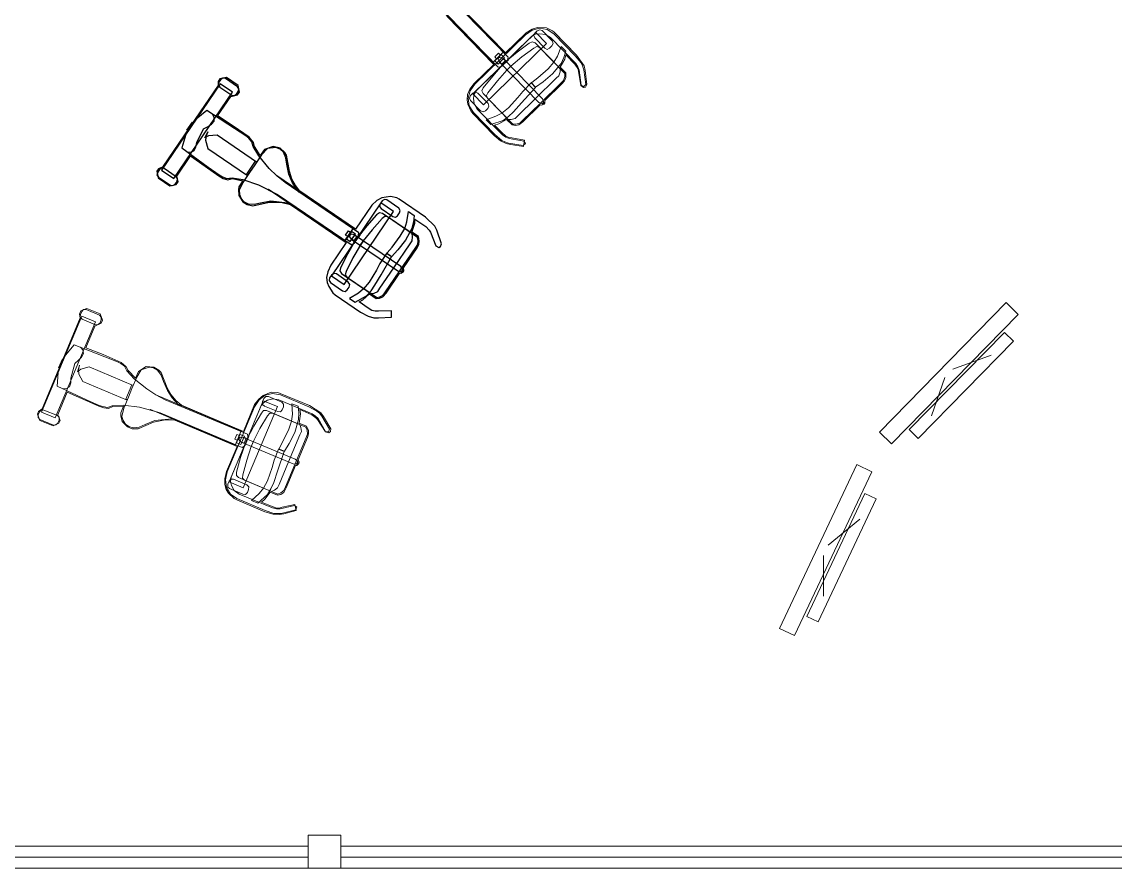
# Model space of a CAD drawing. Header units: millimetres. Extents: x 217.8 to 250.3, y 155.3 to 171.1.
# Drawn here: x 228.604 to 233.594, y 155.954 to 159.817 of the extents above; entities that cross this region are included whole.
import ezdxf

# ---------------------------------------------------------------- set-up
doc = ezdxf.new("R2010")
doc.units = ezdxf.units.MM
doc.layers.add('ARREDI_attrezzature', color=175, linetype='Continuous')
for name, color, linetype, lineweight in [('ATTREZZI', 175, 'Continuous', 0), ('MURATURA_sezioni', 5, 'Continuous', 18), ('PROIEZIONI_finissime', 251, 'Continuous', 0), ('VETRATE', 171, 'Continuous', 9)]:
    doc.layers.add(name, color=color, linetype=linetype, lineweight=lineweight)

msp = doc.modelspace()

# ---------------------------------------------------------------- linework, layer by layer
at = {"layer": 'ARREDI_attrezzature'}
for p, q in [((229.508, 159.5571), (229.4994, 159.5445)), ((229.5115, 159.5532), (229.5036, 159.5416)), ((229.538, 159.5628), (229.508, 159.5571)), ((229.5211, 159.5605), (229.5115, 159.5532)), ((229.5334, 159.5582), (229.5211, 159.5605)), ((229.5881, 159.521), (229.5334, 159.5582)), ((229.5917, 159.5262), (229.538, 159.5628)), ((229.5088, 159.5334), (229.2412, 159.1405)), ((229.4992, 159.5261), (229.3946, 159.3726)), ((229.4994, 159.5445), (229.4992, 159.5261)), ((229.5036, 159.5416), (229.5003, 159.53)), ((229.5003, 159.53), (229.5069, 159.5193)), ((229.5069, 159.5193), (229.5616, 159.4821)), ((229.5645, 159.4955), (229.5088, 159.5334)), ((229.5936, 159.511), (229.5881, 159.521)), ((229.5914, 159.4987), (229.5936, 159.511)), ((229.5974, 159.4962), (229.5917, 159.5262)), ((229.2969, 159.1025), (229.5645, 159.4955)), ((229.4971, 159.3874), (229.5573, 159.4758)), ((229.5573, 159.4758), (229.5888, 159.4836)), ((229.5616, 159.4821), (229.5729, 159.4806)), ((229.5729, 159.4806), (229.5835, 159.4872)), ((229.5835, 159.4872), (229.5914, 159.4987)), ((229.5888, 159.4836), (229.5974, 159.4962)), ((229.4476, 159.4119), (229.3992, 159.3725)), ((229.5738, 159.3306), (229.4476, 159.4119)), ((229.3946, 159.3726), (229.3462, 159.3014)), ((229.3828, 159.3597), (229.3515, 159.3024)), ((229.3992, 159.3725), (229.3564, 159.3232)), ((229.3564, 159.3232), (229.3828, 159.3597)), ((229.4696, 159.3493), (229.4814, 159.3643)), ((229.4819, 159.3809), (229.4736, 159.3958)), ((229.4814, 159.3643), (229.4819, 159.3809)), ((229.569, 159.3415), (229.4971, 159.3874)), ((229.3515, 159.3024), (229.3336, 159.2423)), ((229.4023, 159.2663), (229.4336, 159.3281)), ((229.4336, 159.3281), (229.4514, 159.3385)), ((229.4382, 159.2875), (229.4526, 159.3152)), ((229.4526, 159.3152), (229.4443, 159.2962)), ((229.4514, 159.3385), (229.4696, 159.3493)), ((229.6419, 159.2904), (229.569, 159.3415)), ((229.6261, 159.2965), (229.5738, 159.3306)), ((229.3462, 159.3014), (229.2459, 159.1542)), ((229.3982, 159.2445), (229.4023, 159.2663)), ((229.4556, 159.2972), (229.4382, 159.2875)), ((229.4443, 159.2962), (229.4416, 159.2765)), ((229.4416, 159.2765), (229.4532, 159.2393)), ((229.4955, 159.2992), (229.4556, 159.2972)), ((229.6753, 159.1767), (229.4955, 159.2992)), ((229.6401, 159.2854), (229.6261, 159.2965)), ((229.654, 159.2698), (229.6401, 159.2854)), ((229.6611, 159.2665), (229.6419, 159.2904)), ((229.6591, 159.2478), (229.654, 159.2698)), ((229.6655, 159.2481), (229.6611, 159.2665)), ((229.3104, 159.1133), (229.3735, 159.2059)), ((229.3336, 159.2423), (229.4538, 159.1543)), ((229.3581, 159.224), (229.374, 159.2225)), ((229.3735, 159.2059), (229.5024, 159.1149)), ((229.374, 159.2225), (229.3885, 159.228)), ((229.3885, 159.228), (229.3982, 159.2445)), ((229.4532, 159.2393), (229.6341, 159.1161)), ((229.6855, 159.2052), (229.6591, 159.2478)), ((229.6915, 159.2073), (229.6655, 159.2481)), ((229.6983, 159.2104), (229.6667, 159.1641)), ((229.7329, 159.1483), (229.6855, 159.2052)), ((229.7112, 159.2339), (229.6915, 159.2073)), ((229.725, 159.2383), (229.6983, 159.2104)), ((229.7505, 159.2487), (229.7112, 159.2339)), ((229.7635, 159.2429), (229.725, 159.2383)), ((229.7833, 159.2402), (229.7505, 159.2487)), ((229.7822, 159.2364), (229.7635, 159.2429)), ((229.7975, 159.2228), (229.7822, 159.2364)), ((229.8042, 159.2213), (229.7833, 159.2402)), ((229.8089, 159.1966), (229.7975, 159.2228)), ((229.8112, 159.2089), (229.8042, 159.2213)), ((229.8252, 159.1346), (229.8112, 159.2089)), ((229.2459, 159.1542), (229.2282, 159.1463)), ((229.4538, 159.1543), (229.5046, 159.1181)), ((229.669, 159.181), (229.6292, 159.1225)), ((229.6667, 159.1641), (229.6427, 159.1287)), ((229.6753, 159.1767), (229.669, 159.181)), ((229.8136, 159.1672), (229.8089, 159.1966)), ((229.823, 159.1223), (229.8136, 159.1672)), ((229.2282, 159.1463), (229.2203, 159.1347)), ((229.2203, 159.1347), (229.226, 159.1047)), ((229.2238, 159.1308), (229.2205, 159.1192)), ((229.2205, 159.1192), (229.2271, 159.1085)), ((229.2324, 159.1434), (229.2238, 159.1308)), ((229.226, 159.1047), (229.2796, 159.0681)), ((229.2271, 159.1085), (229.2818, 159.0713)), ((229.242, 159.1507), (229.2324, 159.1434)), ((229.2412, 159.1405), (229.2969, 159.1025)), ((229.2536, 159.1474), (229.242, 159.1507)), ((229.3083, 159.1102), (229.2536, 159.1474)), ((229.3146, 159.1013), (229.3083, 159.1102)), ((229.3165, 159.0861), (229.3104, 159.1133)), ((229.5024, 159.1149), (229.5231, 159.1024)), ((229.5046, 159.1181), (229.52, 159.1091)), ((229.52, 159.1091), (229.5397, 159.1019)), ((229.5397, 159.1019), (229.563, 159.1045)), ((229.563, 159.1045), (229.612, 159.0973)), ((229.6427, 159.1287), (229.6119, 159.0835)), ((229.6292, 159.1225), (229.6355, 159.1182)), ((229.7679, 159.1137), (229.7329, 159.1483)), ((229.8057, 159.0833), (229.7679, 159.1137)), ((230.1173, 158.8757), (229.7679, 159.1137)), ((229.77, 159.1123), (229.7679, 159.1137)), ((229.7699, 159.1121), (229.77, 159.1123)), ((229.8382, 159.0858), (229.823, 159.1223)), ((229.8365, 159.0992), (229.8252, 159.1346)), ((229.2796, 159.0681), (229.3086, 159.0745)), ((229.2818, 159.0713), (229.2931, 159.0698)), ((229.2931, 159.0698), (229.3037, 159.0764)), ((229.3037, 159.0764), (229.3123, 159.089)), ((229.3086, 159.0745), (229.3165, 159.0861)), ((229.3123, 159.089), (229.3146, 159.1013)), ((229.5231, 159.1024), (229.5435, 159.0962)), ((229.5435, 159.0962), (229.5655, 159.1013)), ((229.5655, 159.1013), (229.613, 159.092)), ((229.5944, 159.0646), (229.5922, 159.0523)), ((229.613, 159.092), (229.5944, 159.0646)), ((229.6119, 159.0835), (229.5956, 159.0484)), ((229.612, 159.0973), (229.6834, 159.0733)), ((229.6834, 159.0733), (229.7705, 159.0293)), ((229.7287, 159.0516), (229.7302, 159.0537)), ((229.7302, 159.0537), (230.0775, 158.8172)), ((230.1415, 158.8547), (229.8057, 159.0833)), ((229.8521, 159.0701), (229.8365, 159.0992)), ((229.8583, 159.0521), (229.8382, 159.0858)), ((229.8727, 159.0438), (229.8521, 159.0701)), ((229.5922, 159.0523), (229.5936, 159.0251)), ((229.5936, 159.0251), (229.6121, 158.9956)), ((229.5956, 159.0484), (229.5976, 159.0286)), ((229.5976, 159.0286), (229.6055, 159.0109)), ((229.6055, 159.0109), (229.6184, 158.9959)), ((229.7705, 159.0293), (230.1063, 158.8007)), ((229.8693, 159.04), (229.8583, 159.0521)), ((230.1265, 158.8711), (229.8727, 159.0438)), ((230.2468, 159.0138), (230.2245, 159.0014)), ((230.2868, 159.0205), (230.2468, 159.0138)), ((230.2584, 159.006), (230.2477, 158.9994)), ((230.2697, 159.0044), (230.2584, 159.006)), ((230.3243, 158.9672), (230.2697, 159.0044)), ((230.3156, 159.0132), (230.2868, 159.0205)), ((230.3258, 159.0078), (230.3156, 159.0132)), ((230.4457, 158.9261), (230.3258, 159.0078)), ((229.6121, 158.9956), (229.6317, 158.9838)), ((229.6184, 158.9959), (229.6367, 158.9866)), ((229.6317, 158.9838), (229.6585, 158.9779)), ((229.6367, 158.9866), (229.6645, 158.9845)), ((229.6585, 158.9779), (229.7324, 158.9937)), ((229.6645, 158.9845), (229.6935, 158.9909)), ((229.6935, 158.9909), (229.7395, 158.9996)), ((229.7324, 158.9937), (229.7864, 158.9939)), ((229.7395, 158.9996), (229.817, 158.9915)), ((229.7864, 158.9939), (229.8297, 158.9829)), ((229.817, 158.9915), (229.8374, 158.9837)), ((229.8297, 158.9829), (230.0845, 158.8094)), ((230.2431, 158.9902), (230.017, 158.6583)), ((230.201, 158.9804), (230.1265, 158.8711)), ((230.2245, 159.0014), (230.201, 158.9804)), ((230.2391, 158.9867), (230.2369, 158.9744)), ((230.2369, 158.9744), (230.2432, 158.9655)), ((230.2477, 158.9994), (230.2391, 158.9867)), ((230.3009, 158.9508), (230.2431, 158.9902)), ((230.2432, 158.9655), (230.2978, 158.9283)), ((230.3309, 158.9565), (230.3243, 158.9672)), ((230.3277, 158.9449), (230.3309, 158.9565)), ((230.0748, 158.6189), (230.3009, 158.9508)), ((230.2231, 158.9361), (230.1778, 158.8854)), ((230.2483, 158.9189), (230.203, 158.8682)), ((230.2359, 158.9458), (230.2231, 158.9361)), ((230.2493, 158.9429), (230.2359, 158.9458)), ((230.2611, 158.9287), (230.2483, 158.9189)), ((230.3849, 158.8505), (230.2493, 158.9429)), ((230.2735, 158.9264), (230.2611, 158.9287)), ((230.4102, 158.8333), (230.2735, 158.9264)), ((230.2978, 158.9283), (230.3095, 158.925)), ((230.3095, 158.925), (230.3191, 158.9323)), ((230.3191, 158.9323), (230.3277, 158.9449)), ((230.3513, 158.8734), (230.3611, 158.9037)), ((230.3611, 158.9037), (230.3686, 158.9509)), ((230.3686, 158.9509), (230.3939, 158.9337)), ((230.3939, 158.9337), (230.3915, 158.903)), ((230.3971, 158.8976), (230.398, 158.917)), ((230.398, 158.917), (230.4474, 158.8834)), ((230.4894, 158.884), (230.4457, 158.9261)), ((230.0775, 158.8172), (230.1173, 158.8757)), ((230.0813, 158.8438), (230.0946, 158.8634)), ((230.1051, 158.8562), (230.0851, 158.8268)), ((230.1083, 158.8608), (230.0918, 158.8366)), ((230.0946, 158.8634), (230.1051, 158.8562)), ((230.1262, 158.8486), (230.1083, 158.8608)), ((230.1778, 158.8854), (230.137, 158.8346)), ((230.141, 158.8427), (230.1415, 158.8547)), ((230.203, 158.8682), (230.1623, 158.8174)), ((230.3312, 158.8394), (230.3513, 158.8734)), ((230.3841, 158.8741), (230.355, 158.8201)), ((230.3836, 158.8575), (230.3971, 158.8976)), ((230.4141, 158.8368), (230.3836, 158.8575)), ((230.3915, 158.903), (230.3841, 158.8741)), ((230.4474, 158.8834), (230.4634, 158.8663)), ((230.4634, 158.8663), (230.469, 158.8563)), ((230.469, 158.8563), (230.4927, 158.794)), ((230.4984, 158.8656), (230.4894, 158.884)), ((230.5193, 158.8036), (230.4984, 158.8656)), ((230.0845, 158.8094), (230.0143, 158.7063)), ((230.0918, 158.8366), (230.0813, 158.8438)), ((230.0851, 158.8268), (230.103, 158.8146)), ((230.1223, 158.8129), (230.09, 158.7564)), ((230.0958, 158.8396), (230.1025, 158.8494)), ((230.1072, 158.8473), (230.0958, 158.8396)), ((230.1025, 158.8494), (230.0996, 158.8361)), ((230.0996, 158.8361), (230.1072, 158.8247)), ((230.103, 158.8146), (230.123, 158.844)), ((230.1063, 158.8007), (230.1166, 158.8045)), ((230.1205, 158.8443), (230.1072, 158.8473)), ((230.1072, 158.8247), (230.3196, 158.68)), ((230.1097, 158.8244), (230.1262, 158.8486)), ((230.1192, 158.818), (230.1097, 158.8244)), ((230.1166, 158.8045), (230.1222, 158.8083)), ((230.1325, 158.8376), (230.1192, 158.818)), ((230.1198, 158.8094), (230.1395, 158.8381)), ((230.137, 158.8346), (230.1198, 158.8094)), ((230.333, 158.6996), (230.1205, 158.8443)), ((230.1222, 158.8083), (230.1459, 158.843)), ((230.1395, 158.8381), (230.1223, 158.8129)), ((230.123, 158.844), (230.1325, 158.8376)), ((230.1459, 158.843), (230.1406, 158.8353)), ((230.1406, 158.8353), (230.141, 158.8427)), ((230.1451, 158.7922), (230.1647, 158.8209)), ((230.1623, 158.8174), (230.1451, 158.7922)), ((230.1647, 158.8209), (230.1475, 158.7957)), ((230.294, 158.7893), (230.3312, 158.8394)), ((230.3011, 158.6936), (230.3764, 158.804)), ((230.355, 158.8201), (230.3203, 158.776)), ((230.3764, 158.804), (230.3857, 158.8176)), ((230.3876, 158.8363), (230.3849, 158.8505)), ((230.3857, 158.8176), (230.3876, 158.8363)), ((230.4129, 158.8191), (230.4102, 158.8333)), ((230.4109, 158.8005), (230.4129, 158.8191)), ((230.4181, 158.8156), (230.4141, 158.8368)), ((230.4155, 158.8004), (230.4181, 158.8156)), ((230.5153, 158.7909), (230.5193, 158.8036)), ((230.09, 158.7564), (230.0586, 158.6946)), ((230.1475, 158.7957), (230.1152, 158.7392)), ((230.2679, 158.7599), (230.2381, 158.714)), ((230.2675, 158.7617), (230.2708, 158.762)), ((230.2917, 158.7452), (230.2675, 158.7617)), ((230.291, 158.7441), (230.2679, 158.7599)), ((230.2708, 158.762), (230.294, 158.7893)), ((230.3203, 158.776), (230.2917, 158.7452)), ((230.3264, 158.6764), (230.4016, 158.7868)), ((230.346, 158.6938), (230.4083, 158.7853)), ((230.4016, 158.7868), (230.4109, 158.8005)), ((230.4083, 158.7853), (230.4155, 158.8004)), ((230.4927, 158.794), (230.5068, 158.7875)), ((230.5068, 158.7875), (230.5153, 158.7909)), ((230.0143, 158.7063), (229.9999, 158.6761)), ((230.1152, 158.7392), (230.0839, 158.6774)), ((230.2381, 158.714), (230.2219, 158.6834)), ((230.2432, 158.6627), (230.291, 158.7441)), ((229.9999, 158.6761), (229.9947, 158.6504)), ((230.0174, 158.6611), (230.0088, 158.6485)), ((230.017, 158.6583), (230.0748, 158.6189)), ((230.028, 158.6677), (230.0174, 158.6611)), ((230.0393, 158.6662), (230.028, 158.6677)), ((230.094, 158.629), (230.0393, 158.6662)), ((230.0586, 158.6946), (230.055, 158.6802)), ((230.055, 158.6802), (230.0626, 158.6688)), ((230.0626, 158.6688), (230.1983, 158.5764)), ((230.0839, 158.6774), (230.0802, 158.663)), ((230.0802, 158.663), (230.0868, 158.6523)), ((230.2219, 158.6834), (230.1893, 158.6287)), ((230.2156, 158.6154), (230.2432, 158.6627)), ((230.2384, 158.6014), (230.3011, 158.6936)), ((230.2636, 158.5842), (230.3264, 158.6764)), ((230.2664, 158.5792), (230.3287, 158.6707)), ((230.3196, 158.68), (230.333, 158.677)), ((230.3287, 158.6707), (230.3344, 158.6699)), ((230.3406, 158.6882), (230.333, 158.6996)), ((230.333, 158.677), (230.3444, 158.6847)), ((230.3344, 158.6699), (230.3457, 158.6776)), ((230.3376, 158.6749), (230.3406, 158.6882)), ((230.3444, 158.6847), (230.3376, 158.6749)), ((230.3454, 158.6772), (230.3472, 158.6822)), ((230.3457, 158.6776), (230.3454, 158.6772)), ((230.3472, 158.6822), (230.346, 158.6938)), ((229.9947, 158.6504), (229.9973, 158.6271)), ((229.9973, 158.6271), (230.0045, 158.6083)), ((230.0045, 158.6083), (230.0236, 158.5799)), ((230.0088, 158.6485), (230.0065, 158.6362)), ((230.0065, 158.6362), (230.0128, 158.6273)), ((230.0128, 158.6273), (230.0675, 158.59)), ((230.0868, 158.6523), (230.2235, 158.5592)), ((230.0887, 158.5941), (230.0973, 158.6067)), ((230.1006, 158.6183), (230.094, 158.629)), ((230.0973, 158.6067), (230.1006, 158.6183)), ((230.1893, 158.6287), (230.1639, 158.5983)), ((230.1977, 158.5891), (230.2156, 158.6154)), ((230.0236, 158.5799), (230.0345, 158.571)), ((230.0345, 158.571), (230.1501, 158.4922)), ((230.0675, 158.59), (230.0791, 158.5868)), ((230.0791, 158.5868), (230.0887, 158.5941)), ((230.1401, 158.5791), (230.0999, 158.5541)), ((230.0999, 158.5541), (230.1252, 158.5369)), ((230.1252, 158.5369), (230.1763, 158.5667)), ((230.1639, 158.5983), (230.1401, 158.5791)), ((230.1606, 158.5482), (230.1912, 158.575)), ((230.1763, 158.5667), (230.1977, 158.5891)), ((230.1912, 158.575), (230.2206, 158.555)), ((230.1983, 158.5764), (230.2124, 158.5791)), ((230.2124, 158.5791), (230.2284, 158.5867)), ((230.2206, 158.555), (230.2362, 158.5552)), ((230.2235, 158.5592), (230.2376, 158.5619)), ((230.2284, 158.5867), (230.2384, 158.6014)), ((230.2362, 158.5552), (230.2514, 158.5617)), ((230.2376, 158.5619), (230.2536, 158.5695)), ((230.2514, 158.5617), (230.2664, 158.5792)), ((230.2536, 158.5695), (230.2636, 158.5842)), ((230.1432, 158.5385), (230.1606, 158.5482)), ((230.1842, 158.5105), (230.1432, 158.5385)), ((230.2017, 158.5001), (230.1842, 158.5105)), ((230.1501, 158.4922), (230.1838, 158.4738)), ((230.1838, 158.4738), (230.2109, 158.4661)), ((230.2172, 158.4957), (230.2017, 158.5001)), ((230.2109, 158.4661), (230.2321, 158.4656)), ((230.2317, 158.4966), (230.2172, 158.4957)), ((230.291, 158.4978), (230.2317, 158.4966)), ((230.2321, 158.4656), (230.2911, 158.4685)), ((230.2911, 158.4685), (230.291, 158.4978))]:
    msp.add_line(p, q, dxfattribs=at)
at = {"layer": 'ATTREZZI'}
for p, q in [((230.8037, 159.6814), (230.5085, 159.984)), ((230.4597, 159.9328), (230.7531, 159.6319)), ((230.8232, 159.6559), (230.5396, 159.9468)), ((230.4943, 159.9008), (230.778, 159.61)), ((230.8117, 159.675), (230.5974, 159.8947)), ((230.5431, 159.8435), (230.7583, 159.6229)), ((230.9497, 159.7686), (230.6621, 159.4882)), ((230.9028, 159.7584), (230.6717, 159.5331)), ((230.6785, 159.5042), (230.9324, 159.7517)), ((230.9065, 159.7673), (230.8117, 159.675)), ((230.9336, 159.7796), (230.9028, 159.7584)), ((230.9337, 159.7832), (230.9065, 159.7673)), ((230.9324, 159.7517), (230.9487, 159.7605)), ((230.9679, 159.7881), (230.9336, 159.7796)), ((230.9581, 159.791), (230.9337, 159.7832)), ((230.9452, 159.7659), (230.9405, 159.7543)), ((230.9405, 159.7543), (230.9449, 159.7443)), ((230.9561, 159.7766), (230.9452, 159.7659)), ((230.9487, 159.7605), (230.9676, 159.7629)), ((230.9985, 159.7185), (230.9497, 159.7686)), ((230.9679, 159.7809), (230.9561, 159.7766)), ((230.9986, 159.7895), (230.9581, 159.791)), ((230.9676, 159.7629), (230.9937, 159.7599)), ((231.0021, 159.7823), (230.9679, 159.7881)), ((230.9786, 159.7772), (230.9679, 159.7809)), ((231.0248, 159.7298), (230.9786, 159.7772)), ((230.9937, 159.7599), (231.0169, 159.7452)), ((231.0254, 159.7766), (230.9986, 159.7895)), ((231.0324, 159.7621), (231.0021, 159.7823)), ((231.0343, 159.7693), (231.0254, 159.7766)), ((231.1301, 159.6619), (231.0324, 159.7621)), ((231.1355, 159.6654), (231.0343, 159.7693)), ((230.711, 159.4381), (230.9985, 159.7185)), ((230.9194, 159.7195), (230.8649, 159.6788)), ((230.9339, 159.7265), (230.9194, 159.7195)), ((230.9464, 159.7209), (230.9339, 159.7265)), ((230.9552, 159.7046), (230.9407, 159.6976)), ((230.9449, 159.7443), (230.9911, 159.697)), ((231.061, 159.6034), (230.9464, 159.7209)), ((230.9668, 159.7), (230.9552, 159.7046)), ((231.0127, 159.6967), (231.0236, 159.7073)), ((231.0169, 159.7452), (231.1323, 159.6268)), ((231.0236, 159.7073), (231.0291, 159.7181)), ((231.0291, 159.7181), (231.0248, 159.7298)), ((231.0482, 159.6602), (231.065, 159.705)), ((231.065, 159.705), (231.0863, 159.6832)), ((230.7531, 159.6319), (230.8037, 159.6814)), ((230.7621, 159.6572), (230.779, 159.6738)), ((230.7709, 159.6481), (230.7621, 159.6572)), ((230.7879, 159.6647), (230.7624, 159.6398)), ((230.7919, 159.6685), (230.7709, 159.6481)), ((230.7754, 159.6502), (230.784, 159.6585)), ((230.7881, 159.6555), (230.7754, 159.6502)), ((230.784, 159.6585), (230.7784, 159.646)), ((230.779, 159.6738), (230.7879, 159.6647)), ((230.786, 159.6326), (230.807, 159.653)), ((230.8006, 159.6499), (230.7881, 159.6555)), ((230.807, 159.653), (230.7919, 159.6685)), ((230.8649, 159.6788), (230.8149, 159.6371)), ((230.8203, 159.6443), (230.8232, 159.6559)), ((230.8862, 159.6569), (230.8362, 159.6153)), ((230.9407, 159.6976), (230.8862, 159.6569)), ((231.0823, 159.5815), (230.9668, 159.7)), ((230.9911, 159.697), (231.0018, 159.6914)), ((231.0018, 159.6914), (231.0127, 159.6967)), ((231.0325, 159.6326), (231.0482, 159.6602)), ((231.0778, 159.6536), (231.0649, 159.6267)), ((231.0863, 159.6832), (231.0778, 159.6536)), ((231.0822, 159.6472), (231.087, 159.666)), ((231.087, 159.666), (231.1287, 159.6232)), ((231.1567, 159.6292), (231.1301, 159.6619)), ((231.17, 159.6155), (231.1355, 159.6654)), ((230.7583, 159.6229), (230.6691, 159.5358)), ((230.7961, 159.6188), (230.7532, 159.5698)), ((230.7624, 159.6398), (230.7775, 159.6243)), ((230.7775, 159.6243), (230.803, 159.6492)), ((230.778, 159.61), (230.7888, 159.6117)), ((230.7784, 159.646), (230.7837, 159.6333)), ((230.7837, 159.6333), (230.9631, 159.4493)), ((230.794, 159.6244), (230.786, 159.6326)), ((230.7888, 159.6117), (230.7951, 159.6143)), ((230.793, 159.6158), (230.8179, 159.6401)), ((230.8149, 159.6371), (230.793, 159.6158)), ((230.811, 159.641), (230.794, 159.6244)), ((230.7951, 159.6143), (230.8252, 159.6436)), ((230.8179, 159.6401), (230.7961, 159.6188)), ((230.98, 159.4659), (230.8006, 159.6499)), ((230.803, 159.6492), (230.811, 159.641)), ((230.8143, 159.594), (230.8393, 159.6182)), ((230.8362, 159.6153), (230.8143, 159.594)), ((230.8393, 159.6182), (230.8174, 159.5969)), ((230.8185, 159.6371), (230.8203, 159.6443)), ((230.8252, 159.6436), (230.8185, 159.6371)), ((230.9597, 159.5615), (231.0061, 159.6032)), ((231.0061, 159.6032), (231.0325, 159.6326)), ((231.0649, 159.6267), (231.0256, 159.5796)), ((231.0608, 159.589), (231.061, 159.6034)), ((231.0611, 159.6106), (231.0822, 159.6472)), ((231.0868, 159.5842), (231.0611, 159.6106)), ((231.1287, 159.6232), (231.141, 159.6033)), ((231.1323, 159.6268), (231.142, 159.6114)), ((231.141, 159.6033), (231.1445, 159.5924)), ((231.142, 159.6114), (231.1481, 159.596)), ((231.1637, 159.6165), (231.1567, 159.6292)), ((231.1689, 159.5984), (231.1637, 159.6165)), ((231.1751, 159.5956), (231.17, 159.6155)), ((230.7532, 159.5698), (230.7102, 159.5155)), ((230.8174, 159.5969), (230.7745, 159.548)), ((230.9315, 159.5394), (230.9597, 159.5615)), ((230.9476, 159.4663), (231.0433, 159.5595)), ((231.0256, 159.5796), (230.9828, 159.5432)), ((231.0433, 159.5595), (231.0551, 159.5711)), ((231.0551, 159.5711), (231.0608, 159.589)), ((231.0765, 159.5492), (231.0821, 159.5671)), ((231.0809, 159.5483), (231.0865, 159.5626)), ((231.0821, 159.5671), (231.0823, 159.5815)), ((231.0865, 159.5626), (231.0868, 159.5842)), ((231.1445, 159.5924), (231.1554, 159.5266)), ((231.1481, 159.596), (231.1572, 159.5284)), ((231.1779, 159.5308), (231.1689, 159.5984)), ((231.1833, 159.5307), (231.1751, 159.5956)), ((230.6489, 159.5091), (230.6387, 159.4849)), ((230.6497, 159.5028), (230.6403, 159.4687)), ((230.6691, 159.5358), (230.6489, 159.5091)), ((230.6717, 159.5331), (230.6497, 159.5028)), ((230.6684, 159.4872), (230.6785, 159.5042)), ((230.7102, 159.5155), (230.7037, 159.5021)), ((230.7037, 159.5021), (230.709, 159.4894)), ((230.7745, 159.548), (230.7315, 159.4936)), ((230.8848, 159.4476), (230.9478, 159.5179)), ((230.9282, 159.5379), (230.8899, 159.4988)), ((230.9282, 159.5397), (230.9315, 159.5394)), ((230.9487, 159.5187), (230.9282, 159.5397)), ((230.9478, 159.5179), (230.9282, 159.5379)), ((230.9828, 159.5432), (230.9487, 159.5187)), ((230.969, 159.4444), (231.0646, 159.5377)), ((230.9916, 159.4576), (231.0709, 159.5349)), ((231.0646, 159.5377), (231.0765, 159.5492)), ((231.0709, 159.5349), (231.0809, 159.5483)), ((231.1554, 159.5266), (231.1678, 159.5175)), ((231.1572, 159.5284), (231.1688, 159.5219)), ((231.1678, 159.5175), (231.1769, 159.5191)), ((231.1688, 159.5219), (231.1779, 159.5308)), ((231.1769, 159.5191), (231.1833, 159.5307)), ((230.6387, 159.4849), (230.6366, 159.4616)), ((230.6366, 159.4616), (230.64, 159.4417)), ((230.6403, 159.4687), (230.6453, 159.4344)), ((230.6521, 159.4802), (230.6475, 159.4686)), ((230.6475, 159.4686), (230.6519, 159.4587)), ((230.6519, 159.4587), (230.6981, 159.4113)), ((230.6631, 159.4909), (230.6521, 159.4802)), ((230.6621, 159.4882), (230.711, 159.4381)), ((230.6748, 159.4953), (230.6631, 159.4909)), ((230.6655, 159.4684), (230.6684, 159.4872)), ((230.6679, 159.4423), (230.6655, 159.4684)), ((230.6856, 159.4915), (230.6748, 159.4953)), ((230.7318, 159.4441), (230.6856, 159.4915)), ((230.709, 159.4894), (230.8235, 159.3719)), ((230.7315, 159.4936), (230.725, 159.4802)), ((230.725, 159.4802), (230.7294, 159.4685)), ((230.7294, 159.4685), (230.8448, 159.35)), ((230.868, 159.4721), (230.8251, 159.425)), ((230.8678, 159.3884), (230.9476, 159.4663)), ((230.8899, 159.4988), (230.868, 159.4721)), ((230.9797, 159.4407), (230.9853, 159.4532)), ((230.9853, 159.4532), (230.98, 159.4659)), ((230.9906, 159.4459), (230.9916, 159.4576)), ((230.64, 159.4417), (230.6531, 159.4101)), ((230.6453, 159.4344), (230.6647, 159.4036)), ((230.6531, 159.4101), (230.6619, 159.3991)), ((230.6647, 159.4036), (230.7624, 159.3034)), ((230.682, 159.4187), (230.6679, 159.4423)), ((230.7983, 159.3011), (230.682, 159.4187)), ((230.6981, 159.4113), (230.7088, 159.4057)), ((230.7088, 159.4057), (230.7196, 159.411)), ((230.7196, 159.411), (230.7306, 159.4217)), ((230.7306, 159.4217), (230.7361, 159.4324)), ((230.7361, 159.4324), (230.7318, 159.4441)), ((230.8251, 159.425), (230.7942, 159.4002)), ((230.8255, 159.3845), (230.8483, 159.4067)), ((230.8483, 159.4067), (230.8848, 159.4476)), ((230.8891, 159.3665), (230.969, 159.4444)), ((230.8909, 159.3611), (230.9701, 159.4384)), ((230.9631, 159.4493), (230.9756, 159.4437)), ((230.9701, 159.4384), (230.9755, 159.4365)), ((230.9755, 159.4365), (230.9882, 159.4418)), ((230.9756, 159.4437), (230.9883, 159.449)), ((230.9883, 159.449), (230.9797, 159.4407)), ((230.9878, 159.4415), (230.9906, 159.4459)), ((230.9882, 159.4418), (230.9878, 159.4415)), ((230.6619, 159.3991), (230.7596, 159.2989)), ((230.767, 159.3861), (230.7227, 159.3696)), ((230.7227, 159.3696), (230.744, 159.3477)), ((230.744, 159.3477), (230.8001, 159.3668)), ((230.7942, 159.4002), (230.767, 159.3861)), ((230.781, 159.3517), (230.8163, 159.372)), ((230.8001, 159.3668), (230.8255, 159.3845)), ((230.8163, 159.372), (230.8412, 159.3465)), ((230.8235, 159.3719), (230.8379, 159.3717)), ((230.8379, 159.3717), (230.8551, 159.376)), ((230.8551, 159.376), (230.8678, 159.3884)), ((230.8592, 159.3498), (230.8764, 159.3541)), ((230.8727, 159.347), (230.8909, 159.3611)), ((230.8764, 159.3541), (230.8891, 159.3665)), ((230.762, 159.3457), (230.781, 159.3517)), ((230.7966, 159.3101), (230.762, 159.3457)), ((230.7624, 159.3034), (230.7944, 159.276)), ((230.8118, 159.2965), (230.7966, 159.3101)), ((230.8412, 159.3465), (230.8564, 159.3436)), ((230.8448, 159.35), (230.8592, 159.3498)), ((230.8564, 159.3436), (230.8727, 159.347)), ((230.7596, 159.2989), (230.789, 159.2743)), ((230.789, 159.2743), (230.814, 159.2613)), ((230.7944, 159.276), (230.8078, 159.2695)), ((230.8135, 159.291), (230.7983, 159.3011)), ((230.8078, 159.2695), (230.8248, 159.263)), ((230.8261, 159.2891), (230.8118, 159.2965)), ((230.8287, 159.2845), (230.8135, 159.291)), ((230.814, 159.2613), (230.8346, 159.2566)), ((230.8248, 159.263), (230.8922, 159.2522)), ((230.8404, 159.2871), (230.8261, 159.2891)), ((230.8951, 159.2729), (230.8287, 159.2845)), ((230.8346, 159.2566), (230.893, 159.2477)), ((230.8988, 159.2764), (230.8404, 159.2871)), ((230.8922, 159.2522), (230.9022, 159.262)), ((230.893, 159.2477), (230.8988, 159.2764)), ((230.9022, 159.262), (230.8951, 159.2729)), ((228.901, 158.5089), (228.8727, 158.4974)), ((228.9608, 158.4838), (228.901, 158.5089)), ((228.8782, 158.4743), (228.6939, 158.0361)), ((228.8702, 158.4653), (228.7982, 158.294)), ((228.8727, 158.4974), (228.8667, 158.4833)), ((228.8667, 158.4833), (228.8702, 158.4653)), ((228.8714, 158.4813), (228.8705, 158.4693)), ((228.8705, 158.4693), (228.8791, 158.4601)), ((228.8769, 158.4942), (228.8714, 158.4813)), ((228.8848, 158.5033), (228.8769, 158.4942)), ((228.9403, 158.4482), (228.8782, 158.4743)), ((228.8791, 158.4601), (228.9401, 158.4345)), ((228.8973, 158.5035), (228.8848, 158.5033)), ((228.9583, 158.4779), (228.8973, 158.5035)), ((228.9657, 158.4693), (228.9583, 158.4779)), ((228.9606, 158.4438), (228.966, 158.4567)), ((228.9724, 158.4554), (228.9608, 158.4838)), ((228.966, 158.4567), (228.9657, 158.4693)), ((228.9664, 158.4414), (228.9724, 158.4554)), ((228.7561, 158.0099), (228.9403, 158.4482)), ((228.8957, 158.3289), (228.9371, 158.4275)), ((228.9371, 158.4275), (228.9664, 158.4414)), ((228.9401, 158.4345), (228.9514, 158.4352)), ((228.9514, 158.4352), (228.9606, 158.4438)), ((228.8423, 158.3431), (228.8027, 158.2949)), ((228.9822, 158.2884), (228.8423, 158.3431)), ((228.8821, 158.3195), (228.8709, 158.3324)), ((228.8848, 158.3031), (228.8821, 158.3195)), ((228.9753, 158.2982), (228.8957, 158.3289)), ((228.7982, 158.294), (228.7649, 158.2147)), ((228.7892, 158.279), (228.7699, 158.2167)), ((228.8027, 158.2949), (228.7705, 158.238)), ((228.7705, 158.238), (228.7892, 158.279)), ((228.8269, 158.1914), (228.8453, 158.2582)), ((228.8453, 158.2582), (228.8607, 158.2719)), ((228.8607, 158.2719), (228.8763, 158.286)), ((228.8763, 158.286), (228.8848, 158.3031)), ((229.0569, 158.2625), (228.9753, 158.2982)), ((229.0401, 158.2654), (228.9822, 158.2884)), ((229.0561, 158.2574), (229.0401, 158.2654)), ((229.0729, 158.2448), (229.0561, 158.2574)), ((229.0804, 158.243), (229.0569, 158.2625)), ((232.8541, 158.231), (233.0286, 158.2954)), ((228.7649, 158.2147), (228.6958, 158.0505)), ((228.7699, 158.2167), (228.7643, 158.1542)), ((228.8579, 158.2192), (228.8664, 158.2493)), ((228.873, 158.2322), (228.8579, 158.2192)), ((228.8664, 158.2493), (228.862, 158.229)), ((228.862, 158.229), (228.8633, 158.2092)), ((228.8633, 158.2092), (228.8821, 158.175)), ((228.9117, 158.2422), (228.873, 158.2322)), ((229.1122, 158.1578), (228.9117, 158.2422)), ((229.0822, 158.2243), (229.0729, 158.2448)), ((229.0884, 158.2258), (229.0804, 158.243)), ((229.1165, 158.1878), (229.0822, 158.2243)), ((229.122, 158.191), (229.0884, 158.2258)), ((229.136, 158.221), (229.122, 158.191)), ((229.1487, 158.2281), (229.128, 158.1954)), ((229.1716, 158.2433), (229.136, 158.221)), ((229.1855, 158.2402), (229.1487, 158.2281)), ((229.2054, 158.2415), (229.1716, 158.2433)), ((229.2051, 158.2375), (229.1855, 158.2402)), ((229.2228, 158.2273), (229.2051, 158.2375)), ((229.2297, 158.2271), (229.2054, 158.2415)), ((229.2392, 158.2038), (229.2228, 158.2273)), ((229.239, 158.2163), (229.2297, 158.2271)), ((229.2675, 158.1464), (229.239, 158.2163)), ((228.8209, 158.1511), (228.8272, 158.1692)), ((228.8272, 158.1692), (228.8269, 158.1914)), ((228.8821, 158.175), (229.0838, 158.0902)), ((229.1052, 158.1608), (229.0778, 158.0955)), ((229.1122, 158.1578), (229.1052, 158.1608)), ((229.128, 158.1954), (229.1063, 158.1438)), ((229.1743, 158.1414), (229.1165, 158.1878)), ((229.2496, 158.176), (229.2392, 158.2038)), ((229.2678, 158.1338), (229.2496, 158.176)), ((232.8177, 158.1939), (232.7568, 158.0181)), ((228.7643, 158.1542), (228.8995, 158.0918)), ((228.7672, 158.0232), (228.8106, 158.1264)), ((228.7919, 158.1412), (228.8078, 158.1428)), ((228.8078, 158.1428), (228.8209, 158.1511)), ((228.8106, 158.1264), (228.955, 158.0629)), ((229.1063, 158.1438), (229.0898, 158.1043)), ((229.2154, 158.1144), (229.1743, 158.1414)), ((229.2178, 158.1134), (229.2154, 158.1144)), ((229.6052, 157.9506), (229.2154, 158.1144)), ((229.2585, 158.0922), (229.2154, 158.1144)), ((229.2177, 158.1133), (229.2178, 158.1134)), ((229.2856, 158.1139), (229.2675, 158.1464)), ((229.2899, 158.1011), (229.2678, 158.1338)), ((229.3067, 158.0885), (229.2856, 158.1139)), ((229.7047, 158.1117), (229.6852, 158.095)), ((229.7149, 158.1129), (229.6866, 158.0917)), ((229.7425, 158.1262), (229.7047, 158.1117)), ((229.7176, 158.1063), (229.7084, 158.0977)), ((229.7486, 158.1209), (229.7149, 158.1129)), ((229.7289, 158.107), (229.7176, 158.1063)), ((229.7899, 158.0814), (229.7289, 158.107)), ((229.7723, 158.1247), (229.7425, 158.1262)), ((229.7844, 158.1141), (229.7486, 158.1209)), ((229.7833, 158.1214), (229.7723, 158.1247)), ((229.917, 158.0652), (229.7833, 158.1214)), ((229.9134, 158.0598), (229.7844, 158.1141)), ((228.8995, 158.0918), (228.9565, 158.0665)), ((228.955, 158.0629), (228.9778, 158.0547)), ((228.9565, 158.0665), (228.9734, 158.0607)), ((228.9734, 158.0607), (228.9942, 158.0575)), ((228.9778, 158.0547), (228.999, 158.0527)), ((228.9942, 158.0575), (229.0165, 158.0647)), ((228.999, 158.0527), (229.0195, 158.062)), ((229.0165, 158.0647), (229.0659, 158.0674)), ((229.0195, 158.062), (229.068, 158.0624)), ((229.068, 158.0624), (229.0552, 158.0319)), ((229.0659, 158.0674), (229.1407, 158.058)), ((229.0898, 158.1043), (229.0685, 158.0538)), ((229.0778, 158.0955), (229.0848, 158.0926)), ((229.1407, 158.058), (229.2348, 158.0323)), ((229.633, 157.9348), (229.2585, 158.0922)), ((229.3163, 158.072), (229.2899, 158.1011)), ((229.332, 158.0668), (229.3067, 158.0885)), ((229.3295, 158.0623), (229.3163, 158.072)), ((229.6151, 157.9479), (229.332, 158.0668)), ((229.6664, 158.0602), (229.5414, 157.7627)), ((229.7057, 158.0878), (229.55, 157.7176)), ((229.5589, 157.7387), (229.6963, 158.0655)), ((229.6145, 157.6905), (229.7702, 158.0607)), ((229.6664, 158.0698), (229.6151, 157.9479)), ((229.6852, 158.095), (229.6664, 158.0698)), ((229.6866, 158.0917), (229.6664, 158.0602)), ((229.6963, 158.0655), (229.7079, 158.08)), ((229.7084, 158.0977), (229.7025, 158.0836)), ((229.7025, 158.0836), (229.7028, 158.0711)), ((229.7028, 158.0711), (229.7107, 158.0636)), ((229.7702, 158.0607), (229.7057, 158.0878)), ((229.7079, 158.08), (229.7244, 158.0896)), ((229.7107, 158.0636), (229.7717, 158.038)), ((229.7244, 158.0896), (229.7496, 158.097)), ((229.7496, 158.097), (229.7766, 158.0925)), ((229.7766, 158.0925), (229.9291, 158.0284)), ((229.7985, 158.0723), (229.7899, 158.0814)), ((229.7917, 158.0461), (229.7976, 158.0602)), ((229.7976, 158.0602), (229.7985, 158.0723)), ((229.8386, 158.0264), (229.8366, 158.0742)), ((229.8366, 158.0742), (229.8647, 158.0623)), ((229.8647, 158.0623), (229.8685, 158.0318)), ((229.9506, 158.04), (229.9134, 158.0598)), ((229.9682, 158.0326), (229.917, 158.0652)), ((228.68, 158.0392), (228.6746, 158.0263)), ((228.6746, 158.0263), (228.6862, 157.9979)), ((228.6788, 158.0231), (228.6779, 158.0111)), ((228.6779, 158.0111), (228.6865, 158.002)), ((228.6847, 158.0372), (228.6788, 158.0231)), ((228.6958, 158.0505), (228.68, 158.0392)), ((228.6927, 158.0463), (228.6847, 158.0372)), ((228.7047, 158.0453), (228.6927, 158.0463)), ((228.6939, 158.0361), (228.7561, 158.0099)), ((228.7657, 158.0197), (228.7047, 158.0453)), ((228.7736, 158.0122), (228.7657, 158.0197)), ((228.7786, 157.9977), (228.7672, 158.0232)), ((228.7739, 157.9997), (228.7736, 158.0122)), ((229.0552, 158.0319), (229.0554, 158.0193)), ((229.0554, 158.0193), (229.0623, 157.993)), ((229.0685, 158.0538), (229.0596, 158.0162)), ((229.0596, 158.0162), (229.0654, 157.9972)), ((229.1894, 158.0458), (229.1904, 158.0482)), ((229.1904, 158.0482), (229.5778, 157.8854)), ((229.2348, 158.0323), (229.6093, 157.8749)), ((229.6969, 158.0308), (229.6625, 157.9721)), ((229.725, 158.019), (229.6907, 157.9602)), ((229.7075, 158.0429), (229.6969, 158.0308)), ((229.7212, 158.0427), (229.7075, 158.0429)), ((229.8725, 157.979), (229.7212, 158.0427)), ((229.7356, 158.0311), (229.725, 158.019)), ((229.7482, 158.0313), (229.7356, 158.0311)), ((229.9006, 157.9672), (229.7482, 158.0313)), ((229.7717, 158.038), (229.7837, 158.0371)), ((229.7837, 158.0371), (229.7917, 158.0461)), ((229.835, 157.9948), (229.8386, 158.0264)), ((229.8685, 158.0318), (229.867, 158.002)), ((229.8698, 157.9857), (229.875, 158.0277)), ((229.875, 158.0277), (229.872, 158.0469)), ((229.872, 158.0469), (229.9271, 158.0237)), ((229.9271, 158.0237), (229.9463, 158.0101)), ((229.9291, 158.0284), (229.9441, 158.0179)), ((229.9441, 158.0179), (229.9557, 158.0062)), ((229.9463, 158.0101), (229.9537, 158.0015)), ((229.962, 158.0311), (229.9506, 158.04)), ((229.9557, 158.0062), (229.9903, 157.9474)), ((229.9738, 158.0165), (229.962, 158.0311)), ((229.9807, 158.0164), (229.9682, 158.0326)), ((230.0085, 157.9577), (229.9738, 158.0165)), ((230.0135, 157.9598), (229.9807, 158.0164)), ((228.6862, 157.9979), (228.746, 157.9728)), ((228.6865, 158.002), (228.7475, 157.9763)), ((228.746, 157.9728), (228.7731, 157.9848)), ((228.7475, 157.9763), (228.7588, 157.9771)), ((228.7588, 157.9771), (228.7679, 157.9856)), ((228.7679, 157.9856), (228.7739, 157.9997)), ((228.7731, 157.9848), (228.7786, 157.9977)), ((229.0623, 157.993), (229.0862, 157.9678)), ((229.0654, 157.9972), (229.0767, 157.9814)), ((229.0767, 157.9814), (229.0923, 157.9693)), ((229.0862, 157.9678), (229.1078, 157.9601)), ((229.0923, 157.9693), (229.1121, 157.9638)), ((229.1078, 157.9601), (229.1352, 157.9596)), ((229.1121, 157.9638), (229.1398, 157.9673)), ((229.1352, 157.9596), (229.2045, 157.9898)), ((229.1398, 157.9673), (229.167, 157.9793)), ((229.167, 157.9793), (229.2103, 157.997)), ((229.2045, 157.9898), (229.2574, 158.0007)), ((229.2103, 157.997), (229.2879, 158.0044)), ((229.2574, 158.0007), (229.302, 157.9985)), ((229.2879, 158.0044), (229.3094, 158.0009)), ((229.302, 157.9985), (229.5862, 157.8791)), ((229.6625, 157.9721), (229.6327, 157.9142)), ((229.6907, 157.9602), (229.6608, 157.9024)), ((229.7955, 157.901), (229.822, 157.9575)), ((229.822, 157.9575), (229.835, 157.9948)), ((229.867, 158.002), (229.8492, 157.9433)), ((229.9038, 157.9714), (229.8698, 157.9857)), ((229.8779, 157.9657), (229.8725, 157.979)), ((229.8797, 157.947), (229.8779, 157.9657)), ((229.9061, 157.9539), (229.9006, 157.9672)), ((229.9119, 157.9514), (229.9038, 157.9714)), ((229.9537, 158.0015), (229.9893, 157.9451)), ((230.0035, 157.946), (230.0085, 157.9577)), ((230.012, 157.9466), (230.0135, 157.9598)), ((229.5762, 157.9121), (229.5854, 157.934)), ((229.588, 157.9072), (229.5762, 157.9121)), ((229.5778, 157.8854), (229.6052, 157.9506)), ((229.5971, 157.9291), (229.5833, 157.8962)), ((229.5854, 157.934), (229.5971, 157.9291)), ((229.5993, 157.9342), (229.588, 157.9072)), ((229.5913, 157.9109), (229.5959, 157.9219)), ((229.6009, 157.9207), (229.5913, 157.9109)), ((229.5959, 157.9219), (229.5957, 157.9082)), ((229.5957, 157.9082), (229.6054, 157.8986)), ((229.6193, 157.9258), (229.5993, 157.9342)), ((229.6146, 157.9205), (229.6009, 157.9207)), ((229.6033, 157.8879), (229.6171, 157.9207)), ((229.6079, 157.8988), (229.6193, 157.9258)), ((229.8515, 157.8208), (229.6146, 157.9205)), ((229.6171, 157.9207), (229.6276, 157.9163)), ((229.6276, 157.9163), (229.6185, 157.8944)), ((229.6208, 157.8861), (229.6344, 157.9182)), ((229.6327, 157.9142), (229.6208, 157.8861)), ((229.6344, 157.9182), (229.6225, 157.89)), ((229.6234, 157.8855), (229.6397, 157.9242)), ((229.635, 157.9229), (229.633, 157.9348)), ((229.636, 157.9156), (229.635, 157.9229)), ((229.6397, 157.9242), (229.636, 157.9156)), ((229.649, 157.8743), (229.6625, 157.9063)), ((229.6625, 157.9063), (229.6507, 157.8782)), ((229.8215, 157.8086), (229.8733, 157.9318)), ((229.8492, 157.9433), (229.824, 157.8932)), ((229.8497, 157.7968), (229.9015, 157.9199)), ((229.8654, 157.8178), (229.9083, 157.9198)), ((229.8733, 157.9318), (229.8797, 157.947)), ((229.9015, 157.9199), (229.9079, 157.9352)), ((229.9079, 157.9352), (229.9061, 157.9539)), ((229.9083, 157.9198), (229.9124, 157.936)), ((229.9124, 157.936), (229.9119, 157.9514)), ((229.9893, 157.9451), (230.0044, 157.9415)), ((229.9903, 157.9474), (230.0035, 157.946)), ((230.0044, 157.9415), (230.012, 157.9466)), ((229.5862, 157.8791), (229.5379, 157.7641)), ((229.5833, 157.8962), (229.6033, 157.8879)), ((229.6225, 157.89), (229.6021, 157.8282)), ((229.6054, 157.8986), (229.8424, 157.799)), ((229.6185, 157.8944), (229.6079, 157.8988)), ((229.6093, 157.8749), (229.6186, 157.8806)), ((229.6186, 157.8806), (229.6234, 157.8855)), ((229.6507, 157.8782), (229.6302, 157.8164)), ((229.6608, 157.9024), (229.649, 157.8743)), ((229.7757, 157.867), (229.7557, 157.8161)), ((229.7709, 157.7669), (229.8015, 157.8562)), ((229.7751, 157.8687), (229.7782, 157.8696)), ((229.802, 157.8573), (229.7751, 157.8687)), ((229.8015, 157.8562), (229.7757, 157.867)), ((229.7782, 157.8696), (229.7955, 157.901)), ((229.824, 157.8932), (229.802, 157.8573)), ((229.6021, 157.8282), (229.5837, 157.7614)), ((229.6302, 157.8164), (229.6118, 157.7496)), ((229.7557, 157.8161), (229.7459, 157.7829)), ((229.7783, 157.7058), (229.8215, 157.8086)), ((229.8613, 157.8112), (229.8515, 157.8208)), ((229.8561, 157.7987), (229.8657, 157.8085)), ((229.861, 157.7975), (229.8613, 157.8112)), ((229.8657, 157.8085), (229.861, 157.7975)), ((229.869, 157.8066), (229.8654, 157.8178)), ((229.8682, 157.8014), (229.869, 157.8066)), ((229.5379, 157.7641), (229.5297, 157.7317)), ((229.5414, 157.7627), (229.5329, 157.7262)), ((229.5837, 157.7614), (229.5829, 157.7466)), ((229.7459, 157.7829), (229.7248, 157.7228)), ((229.7532, 157.715), (229.7709, 157.7669)), ((229.8065, 157.694), (229.8497, 157.7968)), ((229.8102, 157.6896), (229.8531, 157.7917)), ((229.8424, 157.799), (229.8561, 157.7987)), ((229.8531, 157.7917), (229.8588, 157.7921)), ((229.8588, 157.7921), (229.8684, 157.8018)), ((229.8684, 157.8018), (229.8682, 157.8014)), ((229.5297, 157.7317), (229.5297, 157.7054)), ((229.5297, 157.7054), (229.5369, 157.6831)), ((229.5329, 157.7262), (229.5375, 157.6911)), ((229.5499, 157.7204), (229.5439, 157.7064)), ((229.5439, 157.7064), (229.5442, 157.6938)), ((229.559, 157.729), (229.5499, 157.7204)), ((229.55, 157.7176), (229.6145, 157.6905)), ((229.5562, 157.7191), (229.5589, 157.7387)), ((229.5608, 157.7006), (229.5562, 157.7191)), ((229.5703, 157.7298), (229.559, 157.729)), ((229.6313, 157.7041), (229.5703, 157.7298)), ((229.5829, 157.7466), (229.5927, 157.7369)), ((229.5927, 157.7369), (229.744, 157.6733)), ((229.6118, 157.7496), (229.6111, 157.7347)), ((229.6111, 157.7347), (229.6197, 157.7256)), ((229.6197, 157.7256), (229.7721, 157.6615)), ((229.7248, 157.7228), (229.706, 157.6879)), ((229.7409, 157.6857), (229.7532, 157.715)), ((229.7714, 157.6894), (229.7783, 157.7058)), ((229.5369, 157.6831), (229.5477, 157.6661)), ((229.5375, 157.6911), (229.5554, 157.6615)), ((229.5442, 157.6938), (229.5521, 157.6864)), ((229.5477, 157.6661), (229.5721, 157.6421)), ((229.5521, 157.6864), (229.6131, 157.6607)), ((229.5554, 157.6615), (229.5853, 157.6407)), ((229.5732, 157.6775), (229.5608, 157.7006)), ((229.5954, 157.6613), (229.5732, 157.6775)), ((229.7483, 157.5983), (229.5954, 157.6613)), ((229.6131, 157.6607), (229.6251, 157.6598)), ((229.6251, 157.6598), (229.6331, 157.6689)), ((229.6399, 157.695), (229.6313, 157.7041)), ((229.6331, 157.6689), (229.639, 157.683)), ((229.639, 157.683), (229.6399, 157.695)), ((229.6864, 157.6644), (229.652, 157.6319)), ((229.6802, 157.6201), (229.7244, 157.6595)), ((229.706, 157.6879), (229.6864, 157.6644)), ((229.7126, 157.6382), (229.7373, 157.6706)), ((229.7244, 157.6595), (229.7409, 157.6857)), ((229.7373, 157.6706), (229.7702, 157.6568)), ((229.744, 157.6733), (229.7573, 157.6788)), ((229.7573, 157.6788), (229.7714, 157.6894)), ((229.7702, 157.6568), (229.7853, 157.6601)), ((229.7721, 157.6615), (229.7855, 157.6669)), ((229.7853, 157.6601), (229.799, 157.6695)), ((229.7855, 157.6669), (229.7996, 157.6775)), ((229.799, 157.6695), (229.8102, 157.6896)), ((229.7996, 157.6775), (229.8065, 157.694)), ((229.5721, 157.6421), (229.5845, 157.6355)), ((229.5845, 157.6355), (229.7135, 157.5812)), ((229.5853, 157.6407), (229.7143, 157.5864)), ((229.652, 157.6319), (229.6802, 157.6201)), ((229.6975, 157.6252), (229.7126, 157.6382)), ((229.7433, 157.606), (229.6975, 157.6252)), ((229.7625, 157.5993), (229.7433, 157.606)), ((229.8485, 157.61), (229.7828, 157.5949)), ((229.8505, 157.6147), (229.7926, 157.6018)), ((229.8592, 157.6028), (229.8485, 157.61)), ((229.8563, 157.586), (229.8505, 157.6147)), ((229.7135, 157.5812), (229.7502, 157.5699)), ((229.7143, 157.5864), (229.7545, 157.5736)), ((229.7662, 157.5949), (229.7483, 157.5983)), ((229.7502, 157.5699), (229.7783, 157.5678)), ((229.7545, 157.5736), (229.7694, 157.5729)), ((229.7786, 157.598), (229.7625, 157.5993)), ((229.7828, 157.5949), (229.7662, 157.5949)), ((229.7694, 157.5729), (229.7876, 157.5735)), ((229.7783, 157.5678), (229.7991, 157.5714)), ((229.7926, 157.6018), (229.7786, 157.598)), ((229.7876, 157.5735), (229.8538, 157.5899)), ((229.7991, 157.5714), (229.8563, 157.586)), ((229.8538, 157.5899), (229.8592, 157.6028)), ((232.2848, 157.4289), (232.4286, 157.547)), ((232.2626, 157.3819), (232.2626, 157.1959))]:
    msp.add_line(p, q, dxfattribs=at)
for points in [[(232.5729, 157.8909), (233.1521, 158.4818), (233.0976, 158.5353), (232.5184, 157.9443)], [(232.6954, 157.9156), (233.1298, 158.3588), (233.0889, 158.3989), (232.6546, 157.9557)], [(232.1305, 157.0154), (232.4842, 157.7635), (232.4152, 157.7961), (232.0616, 157.048)], [(232.2382, 157.0789), (232.5034, 157.64), (232.4517, 157.6645), (232.1865, 157.1034)]]:
    msp.add_lwpolyline(points, close=True, dxfattribs=at)
at = {"layer": 'MURATURA_sezioni'}
for p, q in [((229.9104, 155.9543), (229.9104, 156.1043)), ((229.9104, 156.1043), (230.0604, 156.1043)), ((230.0604, 155.9543), (230.0604, 156.1043)), ((229.9104, 155.9543), (230.0604, 155.9543))]:
    msp.add_line(p, q, dxfattribs=at)
at = {"layer": 'PROIEZIONI_finissime'}
for p, q in [((221.2364, 155.9543), (229.9104, 155.9543)), ((230.0604, 155.9543), (234.1268, 155.9543))]:
    msp.add_line(p, q, dxfattribs=at)
at = {"layer": 'VETRATE'}
for p, q in [((221.2364, 156.0543), (229.9104, 156.0543)), ((234.1268, 156.0543), (230.0604, 156.0543)), ((221.2364, 156.0043), (229.9104, 156.0043)), ((234.1268, 156.0043), (230.0604, 156.0043))]:
    msp.add_line(p, q, dxfattribs=at)

doc.saveas('drawing.dxf')
